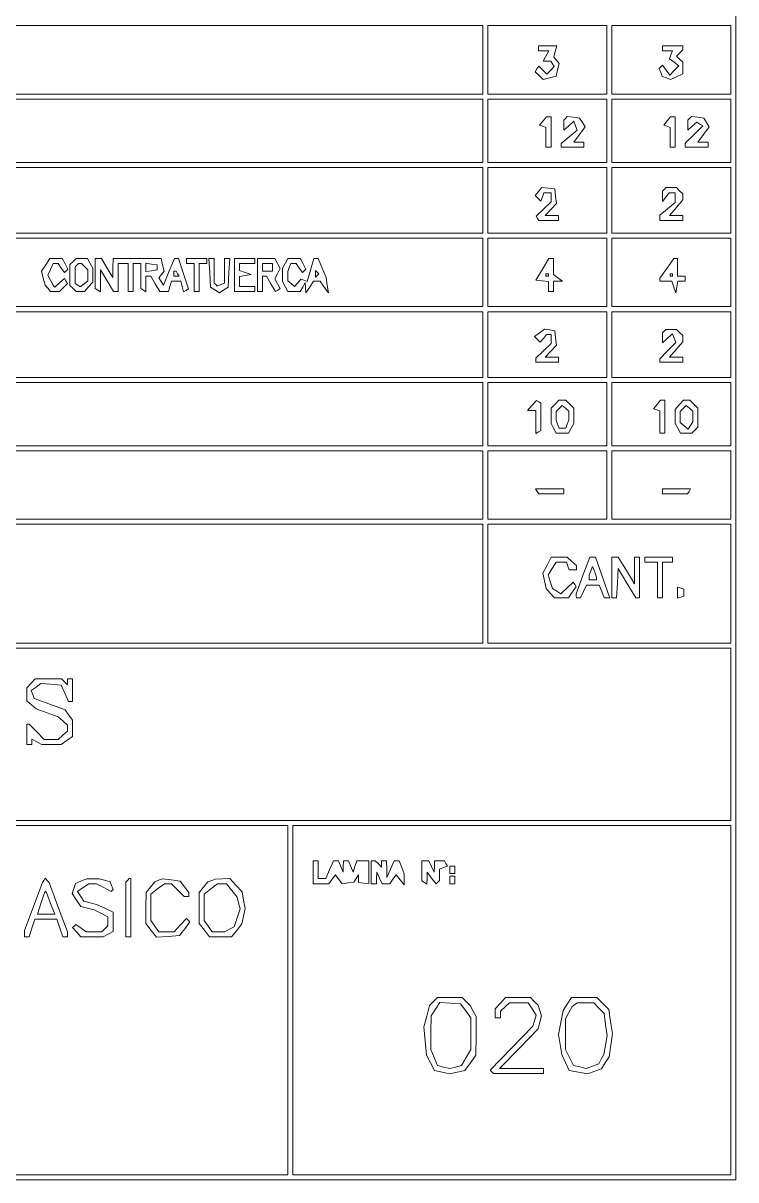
# Paper-space layout 'AN-05-DGE-020' of a CAD drawing. Header units: metres, sheet in millimetres. Extents: x 12 to 193, y 4 to 291.
# Drawn here: x 157.2 to 192.6, y 24.9 to 82.4 of the extents above; entities that cross this region are included whole.
import ezdxf

# ---------------------------------------------------------------- set-up
doc = ezdxf.new("R2010")
doc.units = ezdxf.units.M
doc.layers.add('DGE_CONTORNOS', color=7, linetype='Continuous', lineweight=0)
doc.layers.add('DGE_DATOS', color=7, linetype='Continuous', lineweight=0)

# ---------------------------------------------------------------- blocks, each defined once
blk = doc.blocks.new('LP_REF_DGE_MT_020')
at = {"layer": 'DGE_CONTORNOS'}
for points in [[(29.454, 147.095), (29.454, 24.935), (111.022, 24.935), (192.59, 24.935), (192.59, 147.095), (192.59, 269.255), (111.022, 269.255), (29.454, 269.255)], [(180.022, 80.548), (180.022, 78.851), (120.699, 78.851), (61.377, 78.851), (61.377, 80.548), (61.377, 82.245), (120.699, 82.245), (180.022, 82.245)], [(186.18, 80.548), (186.18, 78.851), (183.227, 78.851), (180.273, 78.851), (180.273, 80.548), (180.273, 82.245), (183.227, 82.245), (186.18, 82.245)], [(192.339, 80.548), (192.339, 78.851), (189.385, 78.851), (186.432, 78.851), (186.432, 80.548), (186.432, 82.245), (189.385, 82.245), (192.339, 82.245)], [(182.787, 81.113), (182.787, 80.988), (183.043, 80.988), (183.298, 80.988), (183.164, 80.736), (183.029, 80.485), (183.215, 80.485), (183.4, 80.485), (183.485, 80.347), (183.571, 80.21), (183.385, 80.024), (183.2, 79.839), (183.001, 80.037), (182.803, 80.236), (182.717, 80.097), (182.631, 79.958), (182.824, 79.766), (183.017, 79.573), (183.34, 79.654), (183.663, 79.735), (183.742, 80.049), (183.82, 80.363), (183.686, 80.525), (183.551, 80.687), (183.624, 80.963), (183.696, 81.239), (183.241, 81.239), (182.787, 81.239)], [(188.945, 81.113), (188.945, 80.988), (189.193, 80.988), (189.44, 80.988), (189.365, 80.793), (189.291, 80.599), (189.526, 80.424), (189.762, 80.249), (189.535, 80.021), (189.307, 79.794), (189.127, 80.036), (188.948, 80.278), (188.868, 80.199), (188.789, 80.119), (188.864, 79.922), (188.94, 79.725), (189.139, 79.649), (189.338, 79.572), (189.645, 79.712), (189.951, 79.851), (189.951, 80.143), (189.951, 80.435), (189.8, 80.586), (189.649, 80.736), (189.8, 80.887), (189.951, 81.038), (189.951, 81.139), (189.951, 81.239), (189.448, 81.239), (188.945, 81.239)], [(180.022, 77.029), (180.022, 75.458), (120.699, 75.458), (61.377, 75.458), (61.377, 77.029), (61.377, 78.6), (120.699, 78.6), (180.022, 78.6)], [(186.18, 77.029), (186.18, 75.458), (183.227, 75.458), (180.273, 75.458), (180.273, 77.029), (180.273, 78.6), (183.227, 78.6), (186.18, 78.6)], [(192.339, 77.029), (192.339, 75.458), (189.385, 75.458), (186.432, 75.458), (186.432, 77.029), (186.432, 78.6), (189.385, 78.6), (192.339, 78.6)], [(183.022, 77.511), (182.85, 77.302), (183.007, 77.249), (183.164, 77.196), (183.164, 76.704), (183.164, 76.212), (183.29, 76.212), (183.415, 76.212), (183.415, 76.966), (183.415, 77.72), (183.305, 77.72), (183.195, 77.72)], [(184.133, 77.642), (184.044, 77.553), (184.044, 77.303), (184.044, 77.053), (184.292, 77.278), (184.541, 77.503), (184.627, 77.279), (184.713, 77.056), (184.314, 76.728), (183.916, 76.401), (183.917, 76.306), (183.918, 76.212), (184.484, 76.212), (185.049, 76.212), (185.049, 76.338), (185.049, 76.463), (184.794, 76.463), (184.539, 76.463), (184.821, 76.846), (185.104, 77.228), (184.97, 77.443), (184.835, 77.657), (184.529, 77.695), (184.223, 77.732)], [(189.181, 77.511), (189.008, 77.302), (189.165, 77.249), (189.322, 77.196), (189.322, 76.704), (189.322, 76.212), (189.448, 76.212), (189.574, 76.212), (189.574, 76.966), (189.574, 77.72), (189.463, 77.72), (189.353, 77.72)], [(190.292, 77.642), (190.202, 77.553), (190.202, 77.303), (190.202, 77.053), (190.425, 77.254), (190.648, 77.456), (190.802, 77.361), (190.955, 77.266), (190.516, 76.84), (190.076, 76.414), (190.076, 76.313), (190.076, 76.212), (190.642, 76.212), (191.208, 76.212), (191.208, 76.338), (191.208, 76.463), (190.952, 76.463), (190.697, 76.463), (190.98, 76.846), (191.263, 77.228), (191.128, 77.443), (190.994, 77.657), (190.687, 77.695), (190.381, 77.732)], [(180.022, 73.573), (180.022, 71.939), (120.699, 71.939), (61.377, 71.939), (61.377, 73.573), (61.377, 75.207), (120.699, 75.207), (180.022, 75.207)], [(186.18, 73.573), (186.18, 71.939), (183.227, 71.939), (180.273, 71.939), (180.273, 73.573), (180.273, 75.207), (183.227, 75.207), (186.18, 75.207)], [(192.339, 73.573), (192.339, 71.939), (189.385, 71.939), (186.432, 71.939), (186.432, 73.573), (186.432, 75.207), (189.385, 75.207), (192.339, 75.207)], [(182.788, 74.014), (182.621, 73.813), (182.763, 73.672), (182.904, 73.531), (182.985, 73.74), (183.065, 73.95), (183.24, 73.95), (183.415, 73.95), (183.415, 73.722), (183.415, 73.494), (183.043, 73.137), (182.67, 72.78), (182.736, 72.674), (182.802, 72.567), (183.297, 72.567), (183.792, 72.567), (183.792, 72.693), (183.792, 72.819), (183.456, 72.819), (183.12, 72.819), (183.403, 73.12), (183.686, 73.421), (183.645, 73.78), (183.604, 74.138), (183.279, 74.176), (182.954, 74.214)], [(189.029, 74.117), (188.945, 74.034), (188.949, 73.772), (188.953, 73.51), (189.12, 73.73), (189.287, 73.95), (189.43, 73.95), (189.574, 73.95), (189.574, 73.71), (189.574, 73.469), (189.197, 73.152), (188.82, 72.835), (188.82, 72.701), (188.82, 72.567), (189.385, 72.567), (189.951, 72.567), (189.951, 72.693), (189.951, 72.819), (189.625, 72.819), (189.3, 72.819), (189.625, 73.205), (189.951, 73.592), (189.951, 73.746), (189.951, 73.9), (189.8, 74.05), (189.649, 74.201), (189.381, 74.201), (189.113, 74.201)], [(180.022, 69.991), (180.022, 68.294), (120.699, 68.294), (61.377, 68.294), (61.377, 69.991), (61.377, 71.688), (120.699, 71.688), (180.022, 71.688)], [(186.18, 69.991), (186.18, 68.294), (183.227, 68.294), (180.273, 68.294), (180.273, 69.991), (180.273, 71.688), (183.227, 71.688), (186.18, 71.688)], [(192.339, 69.991), (192.339, 68.294), (189.385, 68.294), (186.432, 68.294), (186.432, 69.991), (186.432, 71.688), (189.385, 71.688), (192.339, 71.688)], [(158.33, 70.369), (158.125, 70.056), (158.212, 69.71), (158.299, 69.364), (158.43, 69.206), (158.561, 69.048), (158.788, 69.048), (159.015, 69.048), (159.213, 69.247), (159.412, 69.446), (159.336, 69.569), (159.259, 69.693), (159.019, 69.476), (158.78, 69.259), (158.736, 69.311), (158.693, 69.362), (158.562, 69.606), (158.431, 69.849), (158.563, 70.14), (158.696, 70.431), (158.819, 70.431), (158.942, 70.431), (159.103, 70.211), (159.264, 69.991), (159.347, 70.075), (159.43, 70.158), (159.29, 70.42), (159.15, 70.682), (158.843, 70.682), (158.536, 70.682)], [(159.686, 70.531), (159.535, 70.38), (159.535, 69.865), (159.535, 69.35), (159.686, 69.199), (159.837, 69.048), (160.044, 69.048), (160.251, 69.048), (160.459, 69.278), (160.667, 69.508), (160.667, 69.852), (160.667, 70.196), (160.536, 70.439), (160.406, 70.682), (160.122, 70.682), (159.837, 70.682)], [(160.792, 69.935), (160.792, 69.189), (160.918, 69.111), (161.044, 69.033), (161.049, 69.575), (161.053, 70.117), (161.376, 69.582), (161.698, 69.048), (161.81, 69.048), (161.923, 69.048), (161.923, 69.74), (161.923, 70.431), (162.175, 70.431), (162.426, 70.431), (162.426, 69.74), (162.426, 69.048), (162.552, 69.048), (162.678, 69.048), (162.678, 69.74), (162.678, 70.431), (162.866, 70.431), (163.055, 70.431), (163.055, 69.81), (163.055, 69.189), (163.18, 69.111), (163.306, 69.033), (163.306, 69.418), (163.306, 69.802), (163.424, 69.802), (163.543, 69.802), (163.766, 69.425), (163.989, 69.048), (164.204, 69.048), (164.42, 69.048), (164.5, 69.3), (164.58, 69.551), (164.808, 69.551), (165.036, 69.551), (165.105, 69.287), (165.174, 69.023), (165.299, 69.1), (165.425, 69.178), (165.171, 69.93), (164.917, 70.682), (164.819, 70.682), (164.722, 70.682), (164.448, 70.024), (164.175, 69.365), (164.062, 69.548), (163.949, 69.731), (164.081, 69.891), (164.214, 70.05), (164.134, 70.366), (164.055, 70.682), (162.864, 70.682), (161.672, 70.682), (161.666, 70.211), (161.661, 69.74), (161.384, 70.21), (161.106, 70.68), (160.949, 70.681), (160.792, 70.682)], [(165.317, 70.556), (165.317, 70.431), (165.505, 70.431), (165.694, 70.431), (165.694, 69.74), (165.694, 69.048), (165.82, 69.048), (165.945, 69.048), (165.945, 69.74), (165.945, 70.431), (166.134, 70.431), (166.322, 70.431), (166.322, 70.556), (166.322, 70.682), (165.82, 70.682), (165.317, 70.682)], [(166.473, 69.972), (166.511, 69.263), (166.731, 69.125), (166.951, 68.987), (167.171, 69.125), (167.391, 69.263), (167.428, 69.972), (167.466, 70.682), (167.334, 70.682), (167.202, 70.682), (167.202, 70.067), (167.202, 69.452), (167.026, 69.385), (166.85, 69.317), (166.774, 69.392), (166.699, 69.467), (166.699, 70.075), (166.699, 70.682), (166.567, 70.682), (166.435, 70.682)], [(167.705, 69.865), (167.705, 69.048), (168.208, 69.048), (168.71, 69.048), (168.71, 69.174), (168.71, 69.3), (168.333, 69.3), (167.956, 69.3), (167.956, 69.542), (167.956, 69.785), (168.239, 69.841), (168.522, 69.896), (168.239, 69.99), (167.956, 70.083), (167.956, 70.257), (167.956, 70.431), (168.333, 70.431), (168.71, 70.431), (168.71, 70.556), (168.71, 70.682), (168.208, 70.682), (167.705, 70.682)], [(168.836, 69.865), (168.836, 69.048), (168.962, 69.048), (169.087, 69.048), (169.087, 69.425), (169.087, 69.802), (169.186, 69.802), (169.285, 69.802), (169.509, 69.423), (169.733, 69.044), (169.85, 69.117), (169.968, 69.189), (169.837, 69.433), (169.707, 69.677), (169.841, 69.928), (169.976, 70.179), (169.841, 70.431), (169.707, 70.682), (169.271, 70.682), (168.836, 70.682)], [(170.223, 70.439), (170.093, 70.196), (170.093, 69.865), (170.093, 69.534), (170.223, 69.291), (170.353, 69.048), (170.657, 69.048), (170.96, 69.048), (171.088, 69.268), (171.216, 69.488), (171.227, 69.237), (171.237, 68.985), (171.434, 69.268), (171.632, 69.551), (171.79, 69.551), (171.947, 69.551), (172.157, 69.268), (172.367, 68.985), (172.306, 69.362), (172.246, 69.74), (172.047, 70.211), (171.849, 70.682), (171.741, 70.682), (171.634, 70.682), (171.473, 70.11), (171.313, 69.538), (171.152, 69.6), (170.991, 69.662), (170.839, 69.479), (170.688, 69.297), (170.516, 69.439), (170.344, 69.582), (170.344, 69.807), (170.344, 70.033), (170.42, 70.232), (170.497, 70.431), (170.627, 70.431), (170.756, 70.431), (170.917, 70.211), (171.078, 69.991), (171.161, 70.075), (171.244, 70.158), (171.104, 70.42), (170.964, 70.682), (170.658, 70.682), (170.353, 70.682)], [(182.984, 70.148), (182.664, 69.614), (182.977, 69.574), (183.29, 69.534), (183.29, 69.291), (183.29, 69.048), (183.415, 69.048), (183.541, 69.048), (183.541, 69.3), (183.541, 69.551), (183.761, 69.555), (183.981, 69.559), (183.761, 69.726), (183.541, 69.893), (183.541, 70.288), (183.541, 70.682), (183.422, 70.682), (183.304, 70.682)], [(189.165, 70.188), (188.82, 69.699), (188.82, 69.625), (188.82, 69.551), (189.119, 69.551), (189.419, 69.551), (189.512, 69.268), (189.606, 68.985), (189.661, 69.268), (189.717, 69.551), (189.897, 69.551), (190.076, 69.551), (190.076, 69.677), (190.076, 69.802), (189.888, 69.802), (189.699, 69.802), (189.699, 70.242), (189.699, 70.682), (189.605, 70.679), (189.511, 70.677)], [(160.264, 70.28), (160.415, 70.129), (160.415, 69.855), (160.415, 69.582), (160.232, 69.43), (160.049, 69.278), (159.918, 69.359), (159.787, 69.44), (159.787, 69.852), (159.787, 70.263), (159.871, 70.347), (159.954, 70.431), (160.034, 70.431), (160.114, 70.431)], [(163.871, 70.242), (163.871, 70.117), (163.589, 70.076), (163.306, 70.036), (163.306, 70.242), (163.306, 70.448), (163.589, 70.408), (163.871, 70.368)], [(169.59, 70.242), (169.59, 70.054), (169.339, 70.054), (169.087, 70.054), (169.087, 70.242), (169.087, 70.431), (169.339, 70.431), (169.59, 70.431)], [(171.81, 69.844), (171.727, 69.76), (171.727, 69.928), (171.727, 70.096), (171.81, 70.012), (171.894, 69.928)], [(164.877, 69.928), (164.955, 69.802), (164.822, 69.802), (164.688, 69.802), (164.688, 69.928), (164.688, 70.054), (164.744, 70.054), (164.799, 70.054)], [(183.29, 69.865), (183.29, 69.802), (183.227, 69.802), (183.164, 69.802), (183.164, 69.865), (183.164, 69.928), (183.227, 69.928), (183.29, 69.928)], [(189.448, 69.865), (189.448, 69.802), (189.385, 69.802), (189.322, 69.802), (189.322, 69.865), (189.322, 69.928), (189.385, 69.928), (189.448, 69.928)], [(180.022, 66.409), (180.022, 64.775), (120.699, 64.775), (61.377, 64.775), (61.377, 66.409), (61.377, 68.043), (120.699, 68.043), (180.022, 68.043)], [(186.18, 66.409), (186.18, 64.775), (183.227, 64.775), (180.273, 64.775), (180.273, 66.409), (180.273, 68.043), (183.227, 68.043), (186.18, 68.043)], [(192.339, 66.409), (192.339, 64.775), (189.385, 64.775), (186.432, 64.775), (186.432, 66.409), (186.432, 68.043), (189.385, 68.043), (192.339, 68.043)], [(182.849, 66.988), (182.598, 66.803), (182.736, 66.664), (182.873, 66.524), (183.034, 66.718), (183.195, 66.912), (183.305, 66.912), (183.415, 66.912), (183.415, 66.684), (183.415, 66.456), (183.038, 66.095), (182.661, 65.734), (182.661, 65.631), (182.661, 65.529), (183.227, 65.529), (183.792, 65.529), (183.792, 65.655), (183.792, 65.781), (183.456, 65.781), (183.12, 65.781), (183.403, 66.082), (183.686, 66.383), (183.645, 66.742), (183.604, 67.1), (183.351, 67.136), (183.099, 67.173)], [(189.029, 67.079), (188.945, 66.996), (188.945, 66.746), (188.945, 66.496), (189.194, 66.721), (189.443, 66.946), (189.525, 66.732), (189.607, 66.518), (189.213, 66.112), (188.82, 65.706), (188.82, 65.618), (188.82, 65.529), (189.385, 65.529), (189.951, 65.529), (189.951, 65.655), (189.951, 65.781), (189.625, 65.781), (189.3, 65.781), (189.625, 66.167), (189.951, 66.554), (189.951, 66.708), (189.951, 66.861), (189.8, 67.012), (189.649, 67.163), (189.381, 67.163), (189.113, 67.163)], [(180.022, 62.953), (180.022, 61.382), (120.699, 61.382), (61.377, 61.382), (61.377, 62.953), (61.377, 64.524), (120.699, 64.524), (180.022, 64.524)], [(186.18, 62.953), (186.18, 61.382), (183.227, 61.382), (180.273, 61.382), (180.273, 62.953), (180.273, 64.524), (183.227, 64.524), (186.18, 64.524)], [(192.339, 62.953), (192.339, 61.382), (189.385, 61.382), (186.432, 61.382), (186.432, 62.953), (186.432, 64.524), (189.385, 64.524), (192.339, 64.524)], [(182.47, 63.39), (182.245, 63.141), (182.453, 63.141), (182.661, 63.141), (182.661, 62.568), (182.661, 61.995), (182.787, 62.073), (182.912, 62.151), (182.912, 62.827), (182.912, 63.504), (182.804, 63.571), (182.695, 63.638)], [(183.613, 63.447), (183.415, 63.249), (183.415, 62.873), (183.415, 62.496), (183.545, 62.253), (183.675, 62.01), (183.981, 62.01), (184.286, 62.01), (184.416, 62.253), (184.546, 62.496), (184.546, 62.873), (184.546, 63.249), (184.349, 63.447), (184.151, 63.644), (183.981, 63.644), (183.81, 63.644)], [(184.295, 62.885), (184.295, 62.659), (184.219, 62.46), (184.142, 62.262), (183.981, 62.262), (183.819, 62.262), (183.743, 62.46), (183.667, 62.659), (183.667, 62.875), (183.667, 63.091), (183.814, 63.239), (183.962, 63.387), (184.129, 63.249), (184.295, 63.111)], [(188.678, 63.435), (188.505, 63.226), (188.662, 63.173), (188.82, 63.12), (188.82, 62.565), (188.82, 62.01), (188.945, 62.01), (189.071, 62.01), (189.071, 62.827), (189.071, 63.644), (188.961, 63.644), (188.85, 63.644)], [(189.782, 63.414), (189.574, 63.184), (189.574, 62.84), (189.574, 62.496), (189.704, 62.253), (189.834, 62.01), (190.119, 62.01), (190.403, 62.01), (190.554, 62.161), (190.705, 62.312), (190.705, 62.781), (190.705, 63.249), (190.507, 63.447), (190.31, 63.644), (190.15, 63.644), (189.99, 63.644)], [(190.452, 62.843), (190.45, 62.576), (190.335, 62.395), (190.221, 62.215), (190.023, 62.379), (189.825, 62.544), (189.825, 62.817), (189.825, 63.091), (189.973, 63.239), (190.121, 63.387), (190.287, 63.249), (190.453, 63.111)], [(180.022, 59.434), (180.022, 57.737), (120.699, 57.737), (61.377, 57.737), (61.377, 59.434), (61.377, 61.131), (120.699, 61.131), (180.022, 61.131)], [(186.18, 59.434), (186.18, 57.737), (183.227, 57.737), (180.273, 57.737), (180.273, 59.434), (180.273, 61.131), (183.227, 61.131), (186.18, 61.131)], [(192.339, 59.434), (192.339, 57.737), (189.385, 57.737), (186.432, 57.737), (186.432, 59.434), (186.432, 61.131), (189.385, 61.131), (192.339, 61.131)], [(182.724, 59.12), (182.802, 58.994), (183.423, 58.994), (184.044, 58.994), (184.044, 59.12), (184.044, 59.245), (183.345, 59.245), (182.646, 59.245)], [(188.945, 59.12), (188.945, 58.994), (189.566, 58.994), (190.187, 58.994), (190.265, 59.12), (190.343, 59.245), (189.644, 59.245), (188.945, 59.245)], [(180.022, 54.532), (180.022, 51.579), (120.699, 51.579), (61.377, 51.579), (61.377, 54.532), (61.377, 57.486), (120.699, 57.486), (180.022, 57.486)], [(192.339, 54.532), (192.339, 51.579), (186.306, 51.579), (180.273, 51.579), (180.273, 54.532), (180.273, 57.486), (186.306, 57.486), (192.339, 57.486)], [(183.218, 55.458), (183.014, 55.063), (183.09, 54.68), (183.167, 54.298), (183.373, 54.069), (183.58, 53.841), (183.93, 53.841), (184.281, 53.841), (184.471, 54.113), (184.662, 54.385), (184.591, 54.499), (184.52, 54.614), (184.213, 54.326), (183.907, 54.038), (183.7, 54.169), (183.493, 54.299), (183.379, 54.64), (183.266, 54.98), (183.469, 55.29), (183.672, 55.601), (183.925, 55.601), (184.177, 55.601), (184.25, 55.412), (184.322, 55.224), (184.497, 55.224), (184.672, 55.224), (184.672, 55.33), (184.672, 55.436), (184.442, 55.644), (184.212, 55.852), (183.817, 55.852), (183.422, 55.852)], [(185.002, 54.941), (184.671, 54.03), (184.671, 53.935), (184.672, 53.841), (184.778, 53.841), (184.883, 53.841), (185.026, 54.155), (185.169, 54.47), (185.489, 54.47), (185.809, 54.47), (185.929, 54.155), (186.048, 53.841), (186.191, 53.841), (186.333, 53.841), (186.276, 53.998), (186.219, 54.155), (185.918, 55.004), (185.617, 55.852), (185.476, 55.852), (185.334, 55.852)], [(186.432, 54.847), (186.432, 53.841), (186.551, 53.841), (186.67, 53.841), (186.708, 54.564), (186.746, 55.286), (187.184, 54.564), (187.621, 53.841), (187.718, 53.841), (187.814, 53.841), (187.814, 54.847), (187.814, 55.852), (187.688, 55.852), (187.563, 55.852), (187.563, 55.192), (187.563, 54.533), (187.157, 55.192), (186.751, 55.852), (186.592, 55.852), (186.432, 55.852)], [(188.065, 55.726), (188.065, 55.601), (188.38, 55.601), (188.694, 55.601), (188.694, 54.721), (188.694, 53.841), (188.82, 53.841), (188.945, 53.841), (188.945, 54.721), (188.945, 55.601), (189.197, 55.601), (189.448, 55.601), (189.448, 55.726), (189.448, 55.852), (188.757, 55.852), (188.065, 55.852)], [(185.669, 54.815), (185.677, 54.721), (185.489, 54.721), (185.3, 54.721), (185.3, 54.836), (185.3, 54.952), (185.385, 55.173), (185.47, 55.394), (185.565, 55.152), (185.66, 54.909)], [(189.699, 54.092), (189.699, 53.82), (189.856, 53.873), (190.014, 53.925), (190.014, 54.092), (190.014, 54.26), (189.856, 54.312), (189.699, 54.365)], [(192.339, 47.054), (192.339, 42.781), (117.62, 42.781), (42.902, 42.781), (42.902, 47.054), (42.902, 51.328), (117.62, 51.328), (192.339, 51.328)], [(157.607, 49.59), (157.399, 49.36), (157.399, 49.043), (157.399, 48.727), (157.625, 48.523), (157.851, 48.318), (158.404, 48.123), (158.957, 47.928), (159.184, 47.723), (159.41, 47.518), (159.41, 47.369), (159.41, 47.219), (159.18, 47.011), (158.95, 46.803), (158.605, 46.803), (158.259, 46.803), (157.882, 47.18), (157.505, 47.557), (157.452, 47.557), (157.399, 47.557), (157.399, 47.054), (157.399, 46.552), (157.525, 46.552), (157.65, 46.552), (157.65, 46.682), (157.65, 46.812), (157.893, 46.682), (158.136, 46.552), (158.619, 46.552), (159.102, 46.552), (159.382, 46.747), (159.661, 46.943), (159.661, 47.348), (159.661, 47.753), (159.479, 48.013), (159.297, 48.273), (158.529, 48.553), (157.761, 48.833), (157.685, 49.03), (157.609, 49.227), (157.85, 49.403), (158.09, 49.579), (158.593, 49.542), (159.096, 49.505), (159.275, 49.097), (159.455, 48.688), (159.558, 48.688), (159.661, 48.688), (159.661, 49.254), (159.661, 49.819), (159.535, 49.819), (159.41, 49.819), (159.41, 49.669), (159.41, 49.518), (159.259, 49.669), (159.108, 49.819), (158.461, 49.819), (157.815, 49.819)], [(170.344, 33.858), (170.344, 25.186), (119.82, 25.186), (69.295, 25.186), (69.295, 33.858), (69.295, 42.53), (119.82, 42.53), (170.344, 42.53)], [(192.339, 33.858), (192.339, 25.186), (181.467, 25.186), (170.596, 25.186), (170.596, 33.858), (170.596, 42.53), (181.467, 42.53), (192.339, 42.53)], [(171.601, 40.205), (171.601, 39.639), (171.996, 39.639), (172.39, 39.639), (172.553, 39.859), (172.717, 40.079), (172.883, 39.856), (173.049, 39.632), (173.341, 39.676), (173.633, 39.721), (173.746, 39.9), (173.859, 40.079), (173.861, 39.886), (173.863, 39.693), (174.115, 39.674), (174.366, 39.655), (174.366, 40.213), (174.366, 40.771), (174.066, 40.771), (173.767, 40.771), (173.683, 40.488), (173.599, 40.205), (173.484, 40.488), (173.369, 40.771), (173.239, 40.771), (173.109, 40.771), (173.101, 40.488), (173.093, 40.205), (172.98, 40.488), (172.866, 40.771), (172.738, 40.771), (172.61, 40.771), (172.426, 40.331), (172.242, 39.891), (172.047, 39.891), (171.852, 39.891), (171.852, 40.331), (171.852, 40.771), (171.727, 40.771), (171.601, 40.771)], [(174.492, 40.205), (174.492, 39.639), (174.617, 39.639), (174.743, 39.639), (174.752, 39.922), (174.76, 40.205), (174.896, 39.922), (175.033, 39.639), (175.22, 39.639), (175.407, 39.639), (175.57, 39.859), (175.733, 40.079), (175.925, 39.828), (176.118, 39.577), (176.122, 39.851), (176.126, 40.126), (176.003, 40.448), (175.88, 40.771), (175.752, 40.771), (175.624, 40.771), (175.445, 40.362), (175.266, 39.954), (175.256, 40.362), (175.246, 40.771), (175.12, 40.771), (174.994, 40.771), (174.994, 40.62), (174.994, 40.469), (174.844, 40.62), (174.693, 40.771), (174.592, 40.771), (174.492, 40.771)], [(177.005, 40.275), (177.005, 39.78), (177.131, 39.702), (177.257, 39.625), (177.26, 39.915), (177.262, 40.205), (177.484, 39.917), (177.706, 39.628), (177.796, 39.718), (177.885, 39.807), (177.885, 40.087), (177.885, 40.367), (178.082, 40.442), (178.278, 40.517), (178.2, 40.644), (178.122, 40.771), (177.878, 40.771), (177.634, 40.771), (177.625, 40.488), (177.617, 40.205), (177.48, 40.488), (177.344, 40.771), (177.175, 40.771), (177.005, 40.771)], [(178.388, 40.331), (178.388, 40.142), (178.514, 40.142), (178.639, 40.142), (178.639, 40.331), (178.639, 40.519), (178.514, 40.519), (178.388, 40.519)], [(158.24, 39.805), (158.174, 39.697), (157.724, 38.506), (157.275, 37.314), (157.274, 37.157), (157.273, 37), (157.389, 37), (157.505, 37), (157.65, 37.44), (157.795, 37.88), (158.341, 37.88), (158.888, 37.88), (159.033, 37.44), (159.178, 37), (159.294, 37), (159.41, 37), (159.41, 37.123), (159.41, 37.246), (158.955, 38.474), (158.5, 39.702), (158.403, 39.807), (158.307, 39.913)], [(160.081, 39.765), (159.809, 39.656), (159.728, 39.402), (159.648, 39.148), (159.858, 38.827), (160.069, 38.505), (160.399, 38.426), (160.729, 38.347), (161.075, 38.173), (161.421, 37.999), (161.421, 37.776), (161.421, 37.553), (161.27, 37.402), (161.119, 37.251), (160.732, 37.251), (160.345, 37.251), (160.083, 37.436), (159.82, 37.62), (159.74, 37.54), (159.661, 37.46), (159.869, 37.23), (160.077, 37), (160.631, 37), (161.186, 37), (161.429, 37.13), (161.672, 37.26), (161.672, 37.744), (161.672, 38.228), (161.264, 38.421), (160.855, 38.615), (160.535, 38.694), (160.215, 38.774), (160.066, 39.013), (159.917, 39.251), (160.194, 39.445), (160.471, 39.639), (160.663, 39.639), (160.855, 39.638), (161.219, 39.448), (161.584, 39.258), (161.631, 39.305), (161.678, 39.352), (161.603, 39.546), (161.529, 39.74), (161.255, 39.814), (160.981, 39.887), (160.667, 39.881), (160.352, 39.875)], [(162.384, 39.807), (162.3, 39.723), (162.3, 38.362), (162.3, 37), (162.426, 37), (162.552, 37), (162.552, 38.445), (162.552, 39.891), (162.51, 39.891), (162.468, 39.891)], [(163.934, 39.809), (163.746, 39.735), (163.529, 39.467), (163.312, 39.2), (163.309, 38.431), (163.306, 37.662), (163.571, 37.325), (163.837, 36.988), (164.407, 37.025), (164.977, 37.063), (165.233, 37.407), (165.489, 37.75), (165.404, 37.835), (165.319, 37.919), (165.01, 37.585), (164.7, 37.251), (164.325, 37.251), (163.949, 37.251), (163.753, 37.531), (163.557, 37.81), (163.557, 38.464), (163.557, 39.118), (163.888, 39.379), (164.22, 39.639), (164.397, 39.639), (164.574, 39.639), (164.888, 39.325), (165.203, 39.011), (165.323, 39.011), (165.443, 39.011), (165.44, 39.105), (165.437, 39.2), (165.217, 39.486), (164.997, 39.772), (164.56, 39.827), (164.123, 39.882)], [(166.574, 39.803), (166.385, 39.735), (166.168, 39.467), (165.951, 39.2), (165.948, 38.431), (165.945, 37.662), (166.206, 37.331), (166.466, 37), (167.014, 37), (167.561, 37), (167.813, 37.32), (168.064, 37.64), (168.148, 38.021), (168.232, 38.402), (168.154, 38.817), (168.076, 39.232), (167.771, 39.561), (167.465, 39.891), (167.114, 39.881), (166.762, 39.871)], [(167.573, 39.305), (167.836, 38.97), (167.908, 38.683), (167.98, 38.396), (167.832, 37.948), (167.685, 37.501), (167.452, 37.376), (167.219, 37.251), (166.903, 37.251), (166.588, 37.251), (166.392, 37.531), (166.197, 37.81), (166.197, 38.464), (166.197, 39.118), (166.528, 39.379), (166.859, 39.639), (167.084, 39.639), (167.31, 39.639)], [(178.388, 39.828), (178.388, 39.639), (178.514, 39.639), (178.639, 39.639), (178.639, 39.828), (178.639, 40.016), (178.514, 40.016), (178.388, 40.016)], [(158.571, 38.665), (158.779, 38.131), (158.348, 38.131), (157.917, 38.131), (158.112, 38.704), (158.307, 39.276), (158.335, 39.238), (158.363, 39.2)], [(177.583, 33.79), (177.389, 33.595), (177.246, 33.067), (177.103, 32.539), (177.166, 31.836), (177.229, 31.134), (177.429, 30.747), (177.629, 30.36), (178.009, 30.277), (178.388, 30.193), (178.763, 30.276), (179.139, 30.358), (179.414, 30.745), (179.689, 31.132), (179.693, 32.087), (179.697, 33.041), (179.546, 33.314), (179.395, 33.587), (179.197, 33.786), (178.998, 33.984), (178.388, 33.984), (177.777, 33.984)], [(180.906, 33.709), (180.65, 33.434), (180.65, 33.206), (180.65, 32.978), (180.776, 32.978), (180.902, 32.978), (180.902, 33.147), (180.902, 33.316), (181.131, 33.524), (181.361, 33.732), (181.82, 33.732), (182.278, 33.732), (182.48, 33.424), (182.682, 33.116), (182.594, 32.839), (182.506, 32.562), (181.454, 31.47), (180.401, 30.379), (180.484, 30.296), (180.566, 30.213), (181.802, 30.213), (183.038, 30.213), (183.038, 30.339), (183.038, 30.465), (181.948, 30.465), (180.858, 30.465), (181.814, 31.447), (182.771, 32.43), (182.853, 32.758), (182.935, 33.086), (182.853, 33.346), (182.77, 33.605), (182.581, 33.795), (182.392, 33.984), (181.777, 33.984), (181.163, 33.984)], [(184.218, 33.666), (184.01, 33.348), (183.897, 32.755), (183.784, 32.161), (183.864, 31.659), (183.944, 31.156), (184.129, 30.757), (184.315, 30.358), (184.782, 30.279), (185.249, 30.2), (185.582, 30.327), (185.916, 30.454), (186.11, 30.75), (186.304, 31.047), (186.384, 31.626), (186.463, 32.205), (186.374, 32.796), (186.286, 33.387), (185.987, 33.685), (185.689, 33.984), (185.058, 33.984), (184.426, 33.984)], [(179.184, 33.325), (179.44, 32.981), (179.44, 32.191), (179.44, 31.4), (179.206, 31.003), (178.972, 30.607), (178.68, 30.533), (178.388, 30.46), (178.084, 30.536), (177.781, 30.612), (177.613, 31.01), (177.445, 31.407), (177.455, 32.244), (177.464, 33.081), (177.682, 33.413), (177.9, 33.746), (178.414, 33.708), (178.928, 33.67)], [(185.793, 33.463), (186.045, 33.193), (186.127, 32.647), (186.209, 32.1), (186.12, 31.631), (186.032, 31.161), (185.91, 30.932), (185.788, 30.704), (185.473, 30.584), (185.157, 30.464), (184.847, 30.542), (184.538, 30.62), (184.332, 31.014), (184.126, 31.407), (184.132, 32.171), (184.137, 32.935), (184.298, 33.24), (184.458, 33.544), (184.597, 33.636), (184.735, 33.729), (185.138, 33.731), (185.542, 33.732)]]:
    blk.add_lwpolyline(points, close=True, dxfattribs=at)

psp = doc.layouts.new('AN-05-DGE-020')

# ---------------------------------------------------------------- block references
at = {"layer": 'DGE_DATOS'}
psp.add_blockref('LP_REF_DGE_MT_020', (0, 0), dxfattribs=at)

doc.saveas('drawing.dxf')
